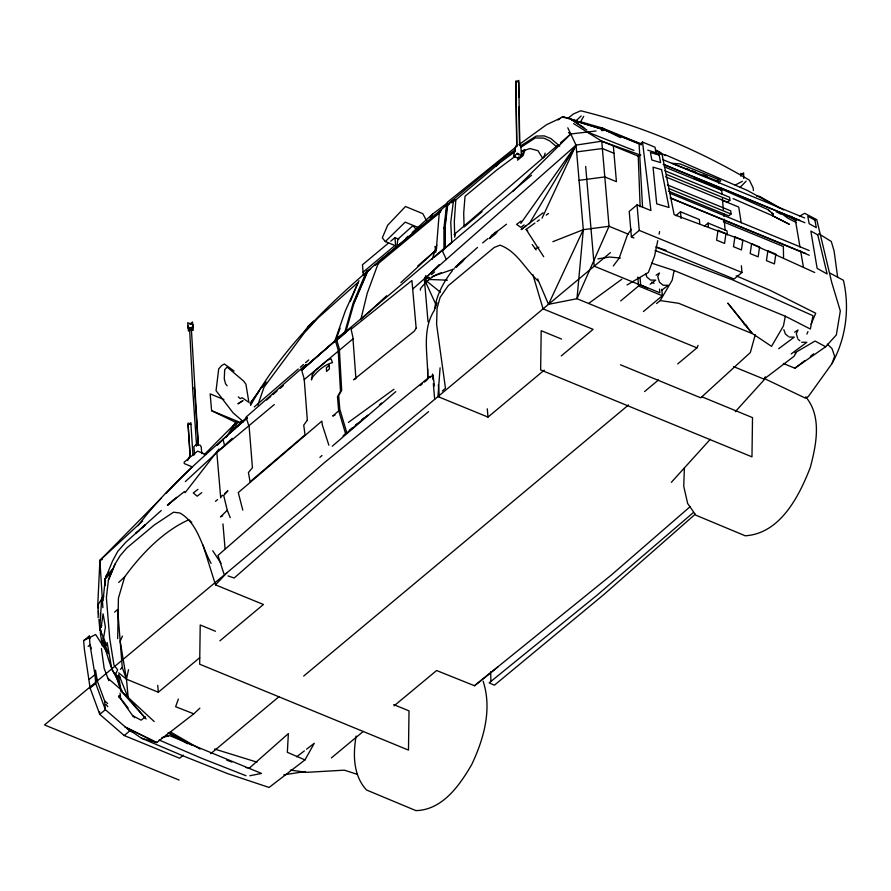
<?xml version="1.0" encoding="UTF-8"?>
<svg xmlns="http://www.w3.org/2000/svg" width="891" height="891" viewBox="0 0 891 891"><rect width="100%" height="100%" fill="white"/><g stroke="black" fill="none" stroke-linecap="round" stroke-linejoin="round"><path stroke-width="1.34" d="M454.711 237.24L454.321 221.536L455.791 199.952L498.982 163.443L515.477 151.27M100.393 617.496L100.405 613.398M435.209 308.264L437.002 302.717M444.832 227.684L444.809 248.344L434.418 257.143M684.388 467.853L683.742 486.263L687.64 503.471L695.804 515.165L745.21 535.792C780.226 533.631 799.093 496.309 810.287 467.485C816.267 444.843 822.159 416.531 805.742 396.863M98.099 617.663L98.366 610.881M98.456 613.71L97.743 605.423L99.892 560.394L161.271 498.18M440.087 367.816L437.96 396.595L487.99 417.088L544.256 370.121M567.801 127.803L576.054 145.11L583.304 229.678L576.978 298.708L696.951 347.858L698.054 345.352M444.965 226.303L446.948 205.531L453.519 200.096L455.791 199.952L451.369 202.736M103.066 600.668L105.283 578.76L112.511 561.074L117.735 551.406L125.709 542.318L161.26 510.532M436.423 248.266L439.23 213.127L441.078 210.399L434.663 215.655M211.078 563.39C201.566 546.261 198.036 523.407 179.971 513.016L173.578 512.191L154.466 524.866L126.89 547.876L120.129 555.717L114.995 564.148L108.412 580.086L106.385 597.727L109.727 638.613L113.959 664.998L117.634 669.809L115.451 674.721L120.318 677.305M397.13 244.992L397.843 239.2L412.901 225.69L416.598 229.767M453.519 200.096L450.757 222.316L451.737 242.497L444.809 248.344L531.548 175.271M100.739 629.948L100.349 632.632L102.265 645.808L105.405 627.141L103.089 613.854L101.129 627.264M674.131 270.519L785.327 316.249L783.423 325.972L771.528 346.354L752.628 333.702L727.802 303.096L752.049 333.546L678.775 303.319L660.22 300.568L672.182 280.219L674.131 270.519L651.7 263.19M657.747 240.637L654.54 256.174L648.358 272.468L627.008 284.975M659.084 234.166L659.618 231.582M520.767 145.233L521.458 155.88L518.039 158.186L513.561 156.337L515.744 145.957M128.504 669.709L126.455 679.176L128.215 697.842L146.135 719.015M436.824 245.192L432.235 259.248M435.688 252.253L436.278 249.647M356.122 736.033C352.925 754.309 353.126 775.604 366.524 789.994L415.919 810.621C442.493 809.93 459.556 785.483 471.651 764.656C483.824 739.062 492.289 709.158 483.145 681.259M360.766 319.802L367.203 293.362L377.572 265.117L379.21 262.789L440.51 212.08M755.267 334.76L750.333 352.558L700.76 397.82L620.515 364.809M544 157.061L545.114 153.163M191.754 522.449L188.836 519.787A181.497 90.904 -69.2 0 0 124.673 576.878L118.414 598.229L117.679 638.658M518.629 157.005L517.571 160.191L523.095 155.613L524.866 150.312L524.387 149.588L521.603 151.882M257.811 405.115L264.081 387.084L304.154 333.067L318.455 317.575L358.149 282.302L350.286 301.57M178.356 699.067L175.638 706.719L193.804 713.836L199.885 708.145M431.801 216.524L432.714 213.985L447.137 203.17M336.052 339.482L340.128 328.189M735.331 411.642L765.001 378.864L805.531 398.188L808.393 396.473L831.994 363.606L834.644 356.255L832.005 348.581L827.383 344.138M425.853 275.542L424.383 279.295L428.025 321.863M108.412 580.086L114.995 564.148M806.901 334.058L807.937 331.608M811.055 324.257L815.733 313.242L770.013 290.277L736.144 275.82M436.768 247.943L435.677 250.482L400.905 282.581M237.93 422.056L233.342 429.495L216.947 445.5M354.228 302.728L367.894 271.098M831.994 363.606C845.949 338.547 849.947 308.119 843.398 280.264L830.011 273.125M122.457 636.107L120.185 641.186L126.455 679.176L158.32 692.229L199.729 657.669M358.984 280.676L345.285 311.037L334.47 342.122L351.009 327.888M542.04 218.184L576.054 145.11L601.737 141.19L640.752 155.19M573.604 123.604L601.737 141.19L609.032 226.281L576.978 298.708L548.5 304.332L583.304 229.678L609.032 226.281L628.177 234.133M187.622 460.524L189.649 456.326M98.4 608.096L97.743 605.423L103.445 596.023M126.923 728.315L141.535 738.227L184.081 756.281L227.517 773.588L269.082 787.455L304.967 759.923L314.278 743.283L306.549 749.208M580.308 122.223L583.716 116.365M733.493 366.569L763.988 379.12L765.369 376.804M796.064 352.858L794.004 356.333L763.988 379.12M240.124 423.036L241.528 420.686M250.594 405.427C296.425 321.718 375.657 265.329 446.814 204.93M529.209 223.819L576.054 145.11L412.667 289.063M101.797 625.571L99.759 628.89L101.541 634.069M219.019 448.975L185.05 492.745M226.314 437.136L236.015 421.9M521.213 155.914L523.451 152.328M232.061 427.58L236.059 421.944M250.237 403.779L261.765 386.649M233.81 427.569L231.226 430.765M497.189 231.649L495.652 233.888L489.382 238.632L491.698 235.291L496.911 231.326M430.353 217.415L432.714 213.985L412.154 232.551M520.767 223.418L576.054 145.11M631.329 229.321L627.509 234.689L619.134 258.267L613.264 265.986M250.226 403.111L259.415 390.949M261.932 387.63L266.108 382.105M301.18 335.729L302.773 333.624M304.354 331.53L308.331 326.273L314.501 320.704M452.439 270.619C443.306 282.135 436.278 295.556 434.396 310.268C421.243 330.672 428.304 356.077 427.68 378.742M250.616 403.523L252.331 401.351M137.971 525.746C169.012 484.559 209.229 451.837 247.475 417.656M718.625 183.078L720.73 180.684L719.382 179.77L680.123 163.933L671.959 163.276L718.447 181.408L717.533 180.249M671.357 482.309L710.294 439.285M783.323 363.472L794.872 368.217L825.656 346.755L836.337 334.938L840.324 310.959L831.659 282.157L816.78 219.687L804.662 213.294L799.906 216.034M176.685 497.345L167.452 505.342L173.778 499.662M219.899 640.829L263.435 604.499L215.511 584.864L227.116 572.568M739.987 187.489L746.157 181.118M111.665 572.211L105.283 578.76L105.539 581.522M105.695 576.277L112.233 569.616L111.108 572.267L104.782 578.849L105.416 585.576M166.138 493.246L192.445 466.583M204.139 454.733L236.438 422.312M439.118 264.672L424.383 279.295L436.2 305.19M512.793 191.52L570.752 133.984L596.068 130.988M120.441 669.33L122.267 667.515L117.657 609.444L114.616 612.139M426.622 220.857L422.824 213.651L405.483 206.512L387.696 225.223L382.306 237.83L385.324 241.55L405.193 222.137L419.071 227.84M224.81 493.425L227.929 490.774L223.719 495.53L227.261 510.298L220.467 516.891L222.705 515.778M496.009 166.294L498.982 163.443M142.204 527.717L145.122 524.966L135.844 533.264L139.286 530.468M103.724 596.346L101.719 598.195L99.759 628.89L101.262 632.577M118.692 582.447L124.673 576.878M576.232 120.563L581.233 115.953M232.172 438.361L185.306 481.608M362.047 318.455L386.583 295.801M102.866 607.64L99.892 560.394L142.593 521.001M405.984 238.109L408.045 236.26M343.08 435.888L346.176 433.093M319.914 457.373L321.974 455.501M332.298 446.191L395.749 391.661M246.774 417.422L233.342 429.495L235.191 428.493M690.358 506.467L611.081 575.241L474.502 685.747L436.612 670.522L394.089 705.839M454.878 267.467L477.498 247.453M482.644 242.909L487.967 238.554M249.068 768.332L288.361 733.605L287.348 752.316L304.967 759.923M695.18 514.263L603.53 594.82L494.405 685.19L489.148 682.862L596.881 595.333L693.276 512.615M338.714 338.591L345.998 332.209M442.348 391.026L445.467 388.287L436.59 324.268L437.08 308.219L440.098 297.416L448.151 285.766L494.271 247.408L500.074 245.17C517.303 251.451 525.322 269.472 538.309 281.144M301.826 370.043L336.308 339.839M229.7 433.215L247.397 417.723M301.503 370.355L345.207 332.087L444.821 247.843L442.549 251.351L446.424 259.582M308.331 326.273L314.59 320.838M338.747 410.796L332.688 416.075L335.027 415.039M266.598 400.059L270.797 396.439M272.891 394.624L277.079 391.004M280.231 388.287L283.371 385.558M301.191 370.155L345.207 332.087M254.247 406.953L298.229 369.008M300.334 367.203L303.475 364.497M305.568 362.693L308.709 359.975M417.834 265.863L435.677 250.482L434.964 246.373M454.098 234.6L558.412 144.632M560.461 142.861L570.752 133.984L568.469 132.57M346.543 433.282L367.671 415.206M482.098 211.69L464.111 226.971L463.699 213.172L465.024 196.276L496.532 170.192L515.443 156.114M426.288 278.961L428.371 277.201M431.489 274.562L434.619 271.911M215.488 501.355L217.56 499.584M220.667 496.944L222.739 495.184M349.305 430.442L352.424 427.791M355.554 425.13L357.636 423.37M361.791 419.828L363.873 418.057M379.499 404.792L381.582 403.022M388.676 242.92L362.459 264.794L363.339 275.063L370.678 268.937M390.77 241.16L394.969 237.663L398.778 239.222M363.082 272.134L395.593 245.003M374.877 265.44L376.971 263.691M274.305 404.547L216.825 452.528L220.712 497.835M304.109 379.677L353.07 338.814M656.255 153.954L655.019 147.193L642.522 142.081L639.159 144.888L642.567 207.38M90.169 638.557L89.256 636.063L83.643 640.74L84.4 649.539L90.114 688.097L99.77 714.37L124.205 735.532L179.637 758.241L183.368 755.123M88.142 646.42L90.002 644.861L89.256 636.063M642.522 142.081L650.942 210.554L637.054 204.863L629.213 211.412L631.396 236.95L633.969 237.997M89.356 679.287L94.958 674.61L90.002 644.861L91.405 648.67M610.435 252.643L44.55 724.951L179.102 780.071M90.114 688.097L95.716 683.419L94.958 674.61L104.615 700.883L105.372 709.693L129.808 730.854L133.594 732.402M631.396 236.95L639.248 230.401L637.054 204.863M675.835 215.678L680.501 211.78L699.379 219.52L699.725 223.518M118.503 696.985L120.363 695.425M664.931 170.76L729.584 197.256L729.852 200.386L727.613 202.257L665.566 176.841M704.358 226.203L708.1 223.084L726.978 230.825L727.323 234.823M620.682 300.935L638.569 286.011L637.8 277.056M667.359 184.894L730.754 210.866L731.021 214.007L728.782 215.878L668.54 191.197M561.252 355.932L593.105 329.347L543.076 308.854L532.874 274.595M124.205 735.532L129.808 730.854M643.402 311.56L662.347 295.745L661.801 289.352M741.379 265.752L741.958 272.479L734.106 279.028L655.787 246.941M210.721 753.675L279.117 696.595M303.686 676.08L628.556 404.937M644.583 391.561L658.482 379.967M677.717 363.907L696.951 347.858M428.582 411.631L336.408 488.19L234.21 578.003L227.996 575.92M331.374 757.918L363.261 731.433M196.109 444.709L193.882 446.547L194.561 454.844M420.162 385.603L422.301 383.843M424.428 382.083L427.635 379.455M429.774 377.695L432.97 375.055L434.452 385.903M378.018 262.143L421.833 226.18M447.126 202.424L516.791 146.324M430.141 376.358L323.968 463.019L217.972 555.394L223.964 573.949M474.502 685.747L497.88 666.969M567.957 118.303L573.292 114.026L580.743 110.785C639.927 125.33 696.962 149.209 749.42 180.171L753.207 188.034L753.418 190.574M189.85 324.112L192.534 321.985L192.901 327.565L188.446 331.129L188.068 325.538M167.452 504.985L169.591 503.304M171.729 501.622L184.537 491.509M201.789 492.623L197.178 496.198L193.291 492.957L197.902 489.393M494.494 233.498L506.478 224.22M193.804 713.836L156.693 742.559L141.535 738.227M543.087 212.782L521.135 229.577L525.913 225.969M145.523 716.765L141.101 720.151L132.726 715.763L118.614 695.938L128.159 707.989M296.614 756.815L304.343 750.901M794.872 368.217L804.818 360.621M810.342 356.4L813.65 353.861M518.974 144.665L546.473 124.751L560.227 118.247M656.511 303.541L659.73 301.102M558.067 119.995L562.499 116.665L569.104 118.548M650.129 284.274L655.709 280.13L650.564 280.086L646.877 277.034L645.685 273.782M661.59 290.277L668.272 285.298L663.138 285.254L659.451 282.213L657.758 276.622L659.463 272.969L656.099 275.196M778.656 348.737L794.26 337.121L789.125 337.076M791.23 353.916L806.834 342.289L801.7 342.244M520.968 147.215L535.279 137.96L543.811 138.127L549.535 140.789L556.507 146.636M524.131 224.911L520.801 227.361L516.58 224.376L521.023 221.113M515.031 149.955L498.67 161.917L445.132 206.322L449.164 204.139M520.489 145.968L536.182 136.078L544.256 135.889L550.861 138.55L559.715 146.091M543.71 256.742L526.124 229.421L534.912 223.051M588.606 303.475L621.818 279.251M348.381 422.423L393.911 389.278M513.561 156.337L517.849 153.319L521.458 155.88M741.646 174.28L743.64 172.876L743.729 178.412M537.173 221.458L539.434 219.877M546.216 215.11L548.477 213.517M794.661 332.187L798.024 329.96L796.32 333.613L797.612 338.123M794.895 352.858L815.065 341.041L825.656 346.755M735.142 185.094L742.381 181.307M83.721 640.484L95.638 634.515L106.552 651.51M535.09 248.689L538.899 247.197M552.854 241.684L583.304 229.678M99.892 560.394L102.443 559.425M429.585 277.48L424.383 279.295L440.455 292.237M432.191 276.566L454.343 268.837M522.115 151.147L529.933 148.541L537.964 150.679L542.808 158.453M161.839 737.625L169.691 735.665L261.531 773.444L249.881 775.738M441.357 272.824C432.803 275.052 425.664 281.968 420.374 288.773L420.407 290.188M597.928 258.88L609.433 257.031L620.37 258.045M283.817 774.858L305.513 771.483M576.633 151.927L602.372 148.53L613.988 153.285M579.072 180.327L604.8 176.93L616.427 181.686L613.353 145.946M601.503 130.587L605.59 130.275L641.308 144.275M756.804 196.254L759.544 196.343L783.523 209.92M428.448 279.451L447.438 280.164M246.094 767.652L250.093 767.864M290.399 770.114L306.693 772.33L344.349 770.169L357.28 774.324M239.022 422.635L234.121 421.577L211.613 410.706L210.165 393.889L223.841 399.491M571.755 119.305L577.034 120.808M580.999 121.933L602.149 127.959L641.409 144.041M571.955 120.085L605.59 130.275L641.386 144.877M214.564 749.03L256.942 762.128M647.746 150.156L662.136 154.666L674.142 214.686L746.758 241.661L814.719 272.512M620.57 137.648L605.59 130.275L562.499 116.665L564.192 117.723M656.89 247.275L666.056 250.326M686.282 168.611L688.888 169.58M691.483 170.549L695.392 171.996M703.211 174.914L707.12 176.362M226.704 760.146L231.872 762.072M655.085 250.505L732.413 279.796L812.982 315.704L810.365 329.024L785.327 316.249M693.799 178.378L719.694 188.246L768.265 209.741L773.433 214.352L771.695 212.86M246.005 775.738L201.288 758.141L159.155 740.042M586.545 131.69L633.935 150.423M655.453 150.612L660.565 152.706M601.737 141.19L638.847 156.393M664.341 166.84L721.71 190.34L722.055 194.45M666.535 174.447L729.852 200.386M668.974 188.58L731.021 214.007M639.248 230.401L741.958 272.479M651.533 282.235L654.094 283.282M647.523 288.016L594.219 266.175L585.665 166.417M638.569 286.011L662.347 295.745M211.613 410.706L241.539 422.969M742.593 174.135L740.766 173.377L740.811 176.14M662.692 159.578L804.729 218.005M664.274 164.601L799.918 220.4M663.149 164.401L804.874 222.705M669.687 193.18L809.173 250.549M671.268 198.203L805.631 253.478M670.143 198.002L809.306 255.249M723.436 221.859L783.345 246.506L783.557 257.432M385.324 241.55L394.19 245.192M561.564 339.081L541.193 330.706L540.648 369.921L751.971 456.849L752.516 417.634L701.596 396.684M191.376 328.211L189.527 327.454L192.701 388.754M205.843 454.499L197.568 451.102L184.147 462.195L184.27 463.587L191.866 466.717M215.488 631.274L200.219 624.992L199.673 664.207L408.479 750.099L409.014 710.884L393.744 704.592M722.401 200.341L738.717 207.057L741.256 222.861M744.141 324.38L746.647 325.438M771.896 215.399L789.181 224.198L771.896 215.399L733.081 198.615M191.019 424.417L187.934 423.102L190.095 455.925M664.797 154.566L747.56 190.54L779.959 208.327M165.826 735.32L168.31 736.434M127.135 728.003L156.693 742.559L124.673 726.789M795.774 220.344L779.97 212.37L787.934 218.295L796.431 222.583M776.284 211.746L781.017 214.252M168.288 732.547L192.623 745.5M168.187 732.97L187.556 743.751M170.304 731.845L200.107 749.064M656.611 150.267L665.243 155.58M713.791 185.462L721.71 190.34M818.74 233.709L831.27 241.472L834.087 250.861L837.685 277.469M569.639 118.225L586.835 130.064M570.708 119.082L583.761 127.625M602.149 127.959L605.59 130.275M790.818 216.212L796.242 220.155M234.099 371.046L224.343 363.974L221.547 365.655L218.696 368.919L216.056 390.67L233.108 412.856L243.521 421.855M118.67 672.839L126.455 679.176L122.267 667.515M798.002 339.204L799.851 340.73M788.201 336.319L785.428 334.036L783.846 329.692M107.811 678.196L122.067 690.536M104.615 700.883L107.677 703.534M238.32 396.896L240.303 398.656L242.129 397.72L248.912 402.353L245.916 384.188L243.655 381.081L227.094 367.047L224.688 369.732L224.276 378.864L225.546 383.765L227.16 385.803M114.939 672.905L121.187 691.037L154.188 721.532M526.124 229.421L527.75 230.992M132.726 715.763L134.708 717.689M517.136 153.308L518.774 154.9M116.832 676.804L121.187 691.037L145.144 718.035M106.051 704.525L107.822 706.641M768.265 209.741L769.445 211.223M532.228 244.557L536.182 249.903M199.773 444.843L201.21 446.814L201.789 453.719M198.715 445.322L196.922 444.587L196.143 445.233L196.655 445.923M115.451 674.721L111.898 669.52L107.154 642.511M212.737 550.749L221.068 563.379M117.022 678.764L112.778 670.945L109.337 662.069L102.877 640.841M537.629 278.905L548.5 304.332M222.939 439.23L224.643 445.756M106.619 645.396L99.759 628.89L98.923 619.234M118.703 674.509L128.215 697.842M227.261 510.298L230.257 517.704M108.802 680.702L104.136 668.295L101.407 648.514M95.716 683.419L105.372 709.693L99.77 714.37L99.558 711.853M102.877 637.956L108.234 653.493M328.857 445.177L322.353 425.007L321.851 421.109L238.276 492.578L242.786 510.142M97.743 605.423L98.556 607.952M203.014 545.036L215.511 584.864M346.733 432.503L339.816 409.259L338.647 395.615L341.687 390.325L339.36 348.994L336.442 339.081L346.009 331.151L354.328 302.082L367.727 270.274L366.513 271.332L353.126 303.152L344.795 332.209L335.261 340.128L338.179 350.018L340.485 391.394L337.477 396.662L338.613 410.283L345.53 433.583M118.447 676.113L121.187 691.037M795.151 218.774L799.973 246.974M800.664 251.006L803.426 267.122M95.493 670.143L97.297 680.958M120.051 693.142L120.552 698.433M722.412 198.57L723.358 209.552M723.704 213.673L723.938 216.413M724.183 219.164L725.118 230.134M708.1 223.084L708.445 227.094M680.501 211.78L681.069 218.451M659.518 289.052L659.841 292.771L640.674 284.92L640.039 277.524M487.277 408.813L487.99 417.088M438.35 384.778L439.419 397.186M432.503 374.042L432.97 379.533M433.327 383.653L434.674 399.335M394.969 237.663L395.76 246.952M222.95 523.93L225.067 548.644M157.729 685.335L158.32 692.229M198.325 445.11L191.264 327.164M194.316 387.429L198.325 445.444M192.579 387.719L196.588 445.734M454.722 233.119L454.9 235.714M192.979 455.468L190.83 422.646L188.146 424.862L190.217 456.315M638.223 155.647L640.128 206.745M490.618 671.847L490.941 681.548M519.743 145.378L518.762 80.379L515.778 82.484L516.735 146.113M518.852 97.219L518.629 82.005L515.889 80.881L516.858 145.879M518.996 106.898L519.587 145.623M427.68 368.763L427.713 378.831M443.93 228.051L443.974 248.255L445.188 247.241L445.144 226.96L447.75 204.663L446.536 205.743L443.93 228.051M718.001 230.312L716.576 240.136L724.55 243.41L725.976 233.587L718.001 230.312M734.908 236.872L733.482 246.696L741.446 249.97L742.871 240.147L734.908 236.872M751.603 243.744L750.177 253.567L758.141 256.842L759.566 247.019L751.603 243.744M767.875 250.828L766.449 260.64L774.413 263.925L775.838 254.102L767.875 250.828M312.307 374.799L311.516 379.989L311.482 378.564C316.773 371.759 323.912 364.842 332.466 362.626L331.14 358.917L327.81 359.942L315.325 370.522L312.307 374.799M416.153 328.133L414.404 331.062L353.593 379.778L355.91 378.541L352.847 337.01L351.121 329.225L411.932 280.509L416.153 328.133M307.339 420.151L303.731 425.174L305.034 434.897L250.07 481.753L248.422 472.542L252.431 467.742L249.168 426.967L246.061 417.122L306.192 364.441L301.392 369.242L304.199 378.987L307.339 420.151M464.846 258.423L462.474 261.676L456.303 267.1L458.687 263.847L464.846 258.423M329.202 365.21L326.373 367.749L326.574 371.458L329.403 368.93L329.202 365.21M242.82 400.727L238.097 403.734L242.82 400.727M661.579 169.646L653.047 167.14L656.712 203.861L669.018 207.48L661.579 169.646M659.206 155.101L650.43 152.495L651.822 159.99L660.587 162.596L659.206 155.101M192.846 324.814L187.734 322.72L188.101 328.3L193.213 330.405L192.846 324.814M814.92 220.155L807.769 216.201L809.151 223.708L816.312 227.651L814.92 220.155M817.771 234.89L810.843 231.047L817.147 268.414L827.126 273.96L817.771 234.89"/></g></svg>
